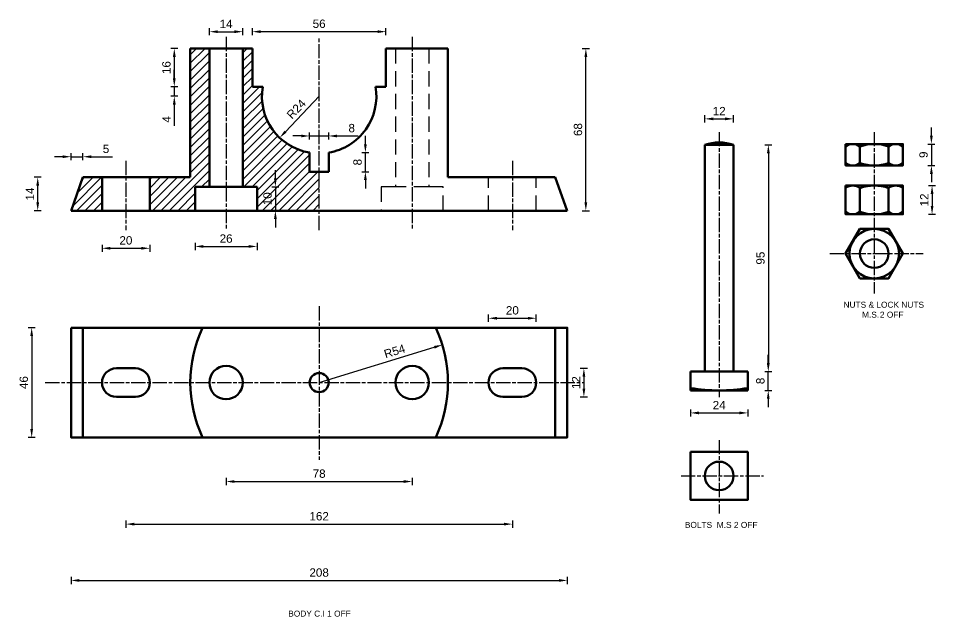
# Model space of a CAD drawing. Header units: millimetres. Extents: x 249 to 675, y 234 to 678.
# Drawn here: x 249 to 633.5, y 233.9 to 484.8 of the extents above; entities that cross this region are included whole.
import ezdxf

# ---------------------------------------------------------------- set-up
doc = ezdxf.new("R2010")
doc.units = ezdxf.units.MM
doc.linetypes.add('AM_ISO08W050x2', pattern=[9, 6, -0.75, 1.5, -0.75])
doc.linetypes.add('HIDDEN', pattern=[9.525, 6.35, -3.175])
doc.layers.add('BODY LINE', color=7, linetype='Continuous', lineweight=50)
for name, color, linetype in [('CENTER LINE', 40, 'AM_ISO08W050x2'), ('DIMENSION', 120, 'Continuous'), ('HATCH', 10, 'Continuous'), ('SECTION LINE', 210, 'HIDDEN')]:
    doc.layers.add(name, color=color, linetype=linetype)
doc.styles.get("Standard").update_dxf_attribs({"font": 'arial.ttf'})
doc.dimstyles.new('AM_ISO', dxfattribs={"dimtxt": 3.5, "dimasz": 3.5, "dimexe": 1.5, "dimexo": 1.5, "dimgap": 1.5, "dimtad": 1, "dimdsep": 46, "dimtxsty": 'Standard', "dimcen": 0, "dimclrd": 256, "dimclre": 256, "dimclrt": 3, "dimadec": 0, "dimazin": 2, "dimtp": 0.1, "dimtm": 0.1, "dimtfac": 0.71, "dimtmove": 0, "dimatfit": 3, "dimfxl": 1.5, "dimfxlon": 1, "dimlwd": -1, "dimlwe": -1, "dimarcsym": 1})
doc.dimstyles.new('AM_ISO$4', dxfattribs={"dimtxt": 3.5, "dimasz": 3.5, "dimexe": 1.5, "dimexo": 1.5, "dimgap": 1.5, "dimtad": 1, "dimtoh": 1, "dimdsep": 46, "dimtxsty": 'Standard', "dimcen": 0, "dimclrd": 256, "dimclre": 256, "dimclrt": 3, "dimadec": 0, "dimazin": 2, "dimtp": 0.1, "dimtm": 0.1, "dimtfac": 0.71, "dimtofl": 0, "dimtmove": 0, "dimatfit": 0, "dimfxl": 1.5, "dimfxlon": 1, "dimlwd": -1, "dimlwe": -1, "dimarcsym": 1})

# ---------------------------------------------------------------- blocks, each defined once
blk = doc.blocks.new('*D3')
at = {"layer": 'Defpoints', "color": 0, "transparency": 16777216}
for p in [(548.73, 442.66), (536.73, 431.76), (548.73, 431.76)]:
    blk.add_point(p, dxfattribs=at)
at = {"layer": 'DIMENSION', "linetype": 'ByBlock', "transparency": 16777216}
for p, q in [((536.73, 441.16), (536.73, 444.16)), ((540.23, 442.66), (545.23, 442.66)), ((548.73, 441.16), (548.73, 444.16))]:
    blk.add_line(p, q, dxfattribs=at)
at = {"layer": 'DIMENSION', "transparency": 16777216}
for points in [[(540.23, 443.24), (540.23, 442.07), (536.73, 442.66)], [(545.23, 443.24), (545.23, 442.07), (548.73, 442.66)]]:
    blk.add_solid(points, dxfattribs=at)
at = {"layer": 'DIMENSION', "color": 3, "transparency": 16777216, "insert": (542.73, 445.91), "char_height": 3.5, "attachment_point": 5}
blk.add_mtext('12', dxfattribs=at)
blk = doc.blocks.new('*D4')
at = {"layer": 'Defpoints', "color": 0, "transparency": 16777216}
for p in [(548.73, 431.76), (548.73, 336.76), (563.35, 336.76)]:
    blk.add_point(p, dxfattribs=at)
at = {"layer": 'DIMENSION', "linetype": 'ByBlock', "transparency": 16777216}
for p, q in [((561.85, 431.76), (564.85, 431.76)), ((563.35, 428.26), (563.35, 340.26)), ((561.85, 336.76), (564.85, 336.76))]:
    blk.add_line(p, q, dxfattribs=at)
at = {"layer": 'DIMENSION', "transparency": 16777216}
for points in [[(562.77, 428.26), (563.93, 428.26), (563.35, 431.76)], [(562.77, 340.26), (563.93, 340.26), (563.35, 336.76)]]:
    blk.add_solid(points, dxfattribs=at)
at = {"layer": 'DIMENSION', "color": 3, "transparency": 16777216, "insert": (560.06, 384.26), "char_height": 3.5, "attachment_point": 5, "rotation": 90}
blk.add_mtext('95', dxfattribs=at)
blk = doc.blocks.new('*D5')
at = {"layer": 'Defpoints', "color": 0, "transparency": 16777216}
for p in [(554.73, 336.76), (563.31, 336.76), (554.73, 328.76)]:
    blk.add_point(p, dxfattribs=at)
at = {"layer": 'DIMENSION', "linetype": 'ByBlock', "transparency": 16777216}
for p, q in [((563.31, 340.26), (563.31, 343.76)), ((561.81, 336.76), (564.81, 336.76)), ((563.31, 328.76), (563.31, 336.76)), ((561.81, 328.76), (564.81, 328.76)), ((563.31, 325.26), (563.31, 321.76))]:
    blk.add_line(p, q, dxfattribs=at)
at = {"layer": 'DIMENSION', "transparency": 16777216}
for points in [[(562.72, 340.26), (563.89, 340.26), (563.31, 336.76)], [(562.72, 325.26), (563.89, 325.26), (563.31, 328.76)]]:
    blk.add_solid(points, dxfattribs=at)
at = {"layer": 'DIMENSION', "color": 3, "transparency": 16777216, "insert": (560.02, 332.76), "char_height": 3.5, "attachment_point": 5, "rotation": 90}
blk.add_mtext('8', dxfattribs=at)
blk = doc.blocks.new('*D6')
at = {"layer": 'Defpoints', "color": 0, "transparency": 16777216}
for p in [(530.73, 328.76), (554.73, 328.76), (554.73, 319.35)]:
    blk.add_point(p, dxfattribs=at)
at = {"layer": 'DIMENSION', "linetype": 'ByBlock', "transparency": 16777216}
for p, q in [((530.73, 320.85), (530.73, 317.85)), ((534.23, 319.35), (551.23, 319.35)), ((554.73, 320.85), (554.73, 317.85))]:
    blk.add_line(p, q, dxfattribs=at)
at = {"layer": 'DIMENSION', "transparency": 16777216}
for points in [[(534.23, 319.93), (534.23, 318.76), (530.73, 319.35)], [(551.23, 319.93), (551.23, 318.76), (554.73, 319.35)]]:
    blk.add_solid(points, dxfattribs=at)
at = {"layer": 'DIMENSION', "color": 3, "transparency": 16777216, "insert": (542.73, 322.6), "char_height": 3.5, "attachment_point": 5}
blk.add_mtext('24', dxfattribs=at)
blk = doc.blocks.new('*D7')
at = {"layer": 'Defpoints', "color": 0, "transparency": 16777216}
for p in [(619.75, 432.1), (619.75, 423.1), (631.7, 423.1)]:
    blk.add_point(p, dxfattribs=at)
at = {"layer": 'DIMENSION', "linetype": 'ByBlock', "transparency": 16777216}
for p, q in [((631.7, 435.6), (631.7, 439.1)), ((630.2, 432.1), (633.2, 432.1)), ((631.7, 432.1), (631.7, 423.1)), ((630.2, 423.1), (633.2, 423.1)), ((631.7, 419.6), (631.7, 416.1))]:
    blk.add_line(p, q, dxfattribs=at)
at = {"layer": 'DIMENSION', "transparency": 16777216}
for points in [[(631.12, 435.6), (632.28, 435.6), (631.7, 432.1)], [(631.12, 419.6), (632.28, 419.6), (631.7, 423.1)]]:
    blk.add_solid(points, dxfattribs=at)
at = {"layer": 'DIMENSION', "color": 3, "transparency": 16777216, "insert": (628.41, 427.6), "char_height": 3.5, "attachment_point": 5, "rotation": 90}
blk.add_mtext('9', dxfattribs=at)
blk = doc.blocks.new('*D8')
at = {"layer": 'Defpoints', "color": 0, "transparency": 16777216}
for p in [(619.75, 414.65), (619.75, 402.65), (631.98, 402.65)]:
    blk.add_point(p, dxfattribs=at)
at = {"layer": 'DIMENSION', "linetype": 'ByBlock', "transparency": 16777216}
for p, q in [((630.48, 414.65), (633.48, 414.65)), ((631.98, 411.15), (631.98, 406.15)), ((630.48, 402.65), (633.48, 402.65))]:
    blk.add_line(p, q, dxfattribs=at)
at = {"layer": 'DIMENSION', "transparency": 16777216}
for points in [[(631.4, 411.15), (632.57, 411.15), (631.98, 414.65)], [(631.4, 406.15), (632.57, 406.15), (631.98, 402.65)]]:
    blk.add_solid(points, dxfattribs=at)
at = {"layer": 'DIMENSION', "color": 3, "transparency": 16777216, "insert": (628.73, 408.65), "char_height": 3.5, "attachment_point": 5, "rotation": 90}
blk.add_mtext('12', dxfattribs=at)
blk = doc.blocks.new('*D9')
at = {"layer": 'Defpoints', "color": 0, "transparency": 16777216}
for p in [(294.04, 332.06), (456.04, 332.06), (456.04, 272.72)]:
    blk.add_point(p, dxfattribs=at)
at = {"layer": 'DIMENSION', "linetype": 'ByBlock', "transparency": 16777216}
for p, q in [((294.04, 274.22), (294.04, 271.22)), ((456.04, 274.22), (456.04, 271.22)), ((297.54, 272.72), (452.54, 272.72))]:
    blk.add_line(p, q, dxfattribs=at)
at = {"layer": 'DIMENSION', "transparency": 16777216}
for points in [[(297.54, 273.3), (297.54, 272.13), (294.04, 272.72)], [(452.54, 273.3), (452.54, 272.13), (456.04, 272.72)]]:
    blk.add_solid(points, dxfattribs=at)
at = {"layer": 'DIMENSION', "color": 3, "transparency": 16777216, "insert": (375.04, 276), "char_height": 3.5, "attachment_point": 5}
blk.add_mtext('162', dxfattribs=at)
blk = doc.blocks.new('*D10')
at = {"layer": 'Defpoints', "color": 0, "transparency": 16777216}
for p in [(271.04, 309.06), (479.04, 309.06), (479.04, 249.1)]:
    blk.add_point(p, dxfattribs=at)
at = {"layer": 'DIMENSION', "linetype": 'ByBlock', "transparency": 16777216}
for p, q in [((271.04, 250.6), (271.04, 247.6)), ((479.04, 250.6), (479.04, 247.6)), ((274.54, 249.1), (475.54, 249.1))]:
    blk.add_line(p, q, dxfattribs=at)
at = {"layer": 'DIMENSION', "transparency": 16777216}
for points in [[(274.54, 249.68), (274.54, 248.52), (271.04, 249.1)], [(475.54, 249.68), (475.54, 248.52), (479.04, 249.1)]]:
    blk.add_solid(points, dxfattribs=at)
at = {"layer": 'DIMENSION', "color": 3, "transparency": 16777216, "insert": (375.04, 252.39), "char_height": 3.5, "attachment_point": 5}
blk.add_mtext('208', dxfattribs=at)
blk = doc.blocks.new('*D11')
at = {"layer": 'Defpoints', "color": 0, "transparency": 16777216}
for p in [(336.04, 332.06), (414.04, 332.06), (414.04, 290.58)]:
    blk.add_point(p, dxfattribs=at)
at = {"layer": 'DIMENSION', "linetype": 'ByBlock', "transparency": 16777216}
for p, q in [((336.04, 292.08), (336.04, 289.08)), ((339.54, 290.58), (410.54, 290.58)), ((414.04, 292.08), (414.04, 289.08))]:
    blk.add_line(p, q, dxfattribs=at)
at = {"layer": 'DIMENSION', "transparency": 16777216}
for points in [[(339.54, 291.16), (339.54, 289.99), (336.04, 290.58)], [(410.54, 291.16), (410.54, 289.99), (414.04, 290.58)]]:
    blk.add_solid(points, dxfattribs=at)
at = {"layer": 'DIMENSION', "color": 3, "transparency": 16777216, "insert": (375.04, 293.86), "char_height": 3.5, "attachment_point": 5}
blk.add_mtext('78', dxfattribs=at)
blk = doc.blocks.new('*D12')
at = {"layer": 'Defpoints', "color": 0, "transparency": 16777216}
for p in [(456.04, 338.06), (456.04, 326.06), (486.03, 326.06)]:
    blk.add_point(p, dxfattribs=at)
at = {"layer": 'DIMENSION', "linetype": 'ByBlock', "transparency": 16777216}
for p, q in [((484.53, 338.06), (487.53, 338.06)), ((486.03, 334.56), (486.03, 329.56)), ((484.53, 326.06), (487.53, 326.06))]:
    blk.add_line(p, q, dxfattribs=at)
at = {"layer": 'DIMENSION', "transparency": 16777216}
for points in [[(485.44, 334.56), (486.61, 334.56), (486.03, 338.06)], [(485.44, 329.56), (486.61, 329.56), (486.03, 326.06)]]:
    blk.add_solid(points, dxfattribs=at)
at = {"layer": 'DIMENSION', "color": 3, "transparency": 16777216, "insert": (482.77, 332.06), "char_height": 3.5, "attachment_point": 5, "rotation": 90}
blk.add_mtext('12', dxfattribs=at)
blk = doc.blocks.new('*D13')
at = {"layer": 'Defpoints', "color": 0, "transparency": 16777216}
for p in [(466.04, 359.05), (446.04, 332.06), (466.04, 332.06)]:
    blk.add_point(p, dxfattribs=at)
at = {"layer": 'DIMENSION', "linetype": 'ByBlock', "transparency": 16777216}
for p, q in [((446.04, 357.55), (446.04, 360.55)), ((449.54, 359.05), (462.54, 359.05)), ((466.04, 357.55), (466.04, 360.55))]:
    blk.add_line(p, q, dxfattribs=at)
at = {"layer": 'DIMENSION', "transparency": 16777216}
for points in [[(449.54, 359.63), (449.54, 358.47), (446.04, 359.05)], [(462.54, 359.63), (462.54, 358.47), (466.04, 359.05)]]:
    blk.add_solid(points, dxfattribs=at)
at = {"layer": 'DIMENSION', "color": 3, "transparency": 16777216, "insert": (456.04, 362.34), "char_height": 3.5, "attachment_point": 5}
blk.add_mtext('20', dxfattribs=at)
blk = doc.blocks.new('*D14')
at = {"layer": 'Defpoints', "color": 0, "transparency": 16777216}
for p in [(426.67, 347.9), (375.04, 332.06)]:
    blk.add_point(p, dxfattribs=at)
at = {"layer": 'DIMENSION', "linetype": 'ByBlock', "transparency": 16777216}
blk.add_line((375.04, 332.06), (423.32, 346.88), dxfattribs=at)
at = {"layer": 'DIMENSION', "transparency": 16777216}
blk.add_solid([(423.15, 347.44), (423.49, 346.32), (426.67, 347.9)], dxfattribs=at)
at = {"layer": 'DIMENSION', "color": 3, "transparency": 16777216, "insert": (406.67, 345.2), "char_height": 3.5, "attachment_point": 5, "rotation": 17.057}
blk.add_mtext('R54', dxfattribs=at)
blk = doc.blocks.new('*D15')
at = {"layer": 'Defpoints', "color": 0, "transparency": 16777216}
for p in [(271.04, 355.06), (254.54, 309.06), (271.04, 309.06)]:
    blk.add_point(p, dxfattribs=at)
at = {"layer": 'DIMENSION', "linetype": 'ByBlock', "transparency": 16777216}
for p, q in [((256.04, 355.06), (253.04, 355.06)), ((254.54, 351.56), (254.54, 312.56)), ((256.04, 309.06), (253.04, 309.06))]:
    blk.add_line(p, q, dxfattribs=at)
at = {"layer": 'DIMENSION', "transparency": 16777216}
for points in [[(253.95, 351.56), (255.12, 351.56), (254.54, 355.06)], [(253.95, 312.56), (255.12, 312.56), (254.54, 309.06)]]:
    blk.add_solid(points, dxfattribs=at)
at = {"layer": 'DIMENSION', "color": 3, "transparency": 16777216, "insert": (251.25, 332.06), "char_height": 3.5, "attachment_point": 5, "rotation": 90}
blk.add_mtext('46', dxfattribs=at)
blk = doc.blocks.new('*D16')
at = {"layer": 'Defpoints', "color": 0, "transparency": 16777216}
for p in [(257.07, 418.15), (276.04, 418.15), (271.04, 404.15)]:
    blk.add_point(p, dxfattribs=at)
at = {"layer": 'DIMENSION', "linetype": 'ByBlock', "transparency": 16777216}
for p, q in [((258.57, 418.15), (255.57, 418.15)), ((257.07, 407.65), (257.07, 414.65)), ((258.57, 404.15), (255.57, 404.15))]:
    blk.add_line(p, q, dxfattribs=at)
at = {"layer": 'DIMENSION', "transparency": 16777216}
for points in [[(256.48, 414.65), (257.65, 414.65), (257.07, 418.15)], [(256.48, 407.65), (257.65, 407.65), (257.07, 404.15)]]:
    blk.add_solid(points, dxfattribs=at)
at = {"layer": 'DIMENSION', "color": 3, "transparency": 16777216, "insert": (253.81, 411.15), "char_height": 3.5, "attachment_point": 5, "rotation": 90}
blk.add_mtext('14', dxfattribs=at)
blk = doc.blocks.new('*D17')
at = {"layer": 'Defpoints', "color": 0, "transparency": 16777216}
for p in [(276.04, 426.77), (276.04, 418.15), (271.04, 404.15)]:
    blk.add_point(p, dxfattribs=at)
at = {"layer": 'DIMENSION', "linetype": 'ByBlock', "transparency": 16777216}
for p, q in [((271.04, 425.27), (271.04, 428.27)), ((276.04, 425.27), (276.04, 428.27)), ((267.54, 426.77), (264.04, 426.77)), ((271.04, 426.77), (276.04, 426.77)), ((279.54, 426.77), (288.36, 426.77))]:
    blk.add_line(p, q, dxfattribs=at)
at = {"layer": 'DIMENSION', "transparency": 16777216}
for points in [[(267.54, 427.35), (267.54, 426.19), (271.04, 426.77)], [(279.54, 427.35), (279.54, 426.19), (276.04, 426.77)]]:
    blk.add_solid(points, dxfattribs=at)
at = {"layer": 'DIMENSION', "color": 3, "transparency": 16777216, "insert": (285.7, 430.05), "char_height": 3.5, "attachment_point": 5}
blk.add_mtext('5', dxfattribs=at)
blk = doc.blocks.new('*D18')
at = {"layer": 'Defpoints', "color": 0, "transparency": 16777216}
for p in [(284.04, 404.15), (304.04, 404.15), (304.04, 388.38)]:
    blk.add_point(p, dxfattribs=at)
at = {"layer": 'DIMENSION', "linetype": 'ByBlock', "transparency": 16777216}
for p, q in [((284.04, 389.88), (284.04, 386.88)), ((287.54, 388.38), (300.54, 388.38)), ((304.04, 389.88), (304.04, 386.88))]:
    blk.add_line(p, q, dxfattribs=at)
at = {"layer": 'DIMENSION', "transparency": 16777216}
for points in [[(287.54, 388.97), (287.54, 387.8), (284.04, 388.38)], [(300.54, 388.97), (300.54, 387.8), (304.04, 388.38)]]:
    blk.add_solid(points, dxfattribs=at)
at = {"layer": 'DIMENSION', "color": 3, "transparency": 16777216, "insert": (294.04, 391.67), "char_height": 3.5, "attachment_point": 5}
blk.add_mtext('20', dxfattribs=at)
blk = doc.blocks.new('*D19')
at = {"layer": 'Defpoints', "color": 0, "transparency": 16777216}
for p in [(323.04, 404.15), (349.04, 404.15), (349.04, 389.15)]:
    blk.add_point(p, dxfattribs=at)
at = {"layer": 'DIMENSION', "linetype": 'ByBlock', "transparency": 16777216}
for p, q in [((323.04, 390.65), (323.04, 387.65)), ((326.54, 389.15), (345.54, 389.15)), ((349.04, 390.65), (349.04, 387.65))]:
    blk.add_line(p, q, dxfattribs=at)
at = {"layer": 'DIMENSION', "transparency": 16777216}
for points in [[(326.54, 389.74), (326.54, 388.57), (323.04, 389.15)], [(345.54, 389.74), (345.54, 388.57), (349.04, 389.15)]]:
    blk.add_solid(points, dxfattribs=at)
at = {"layer": 'DIMENSION', "color": 3, "transparency": 16777216, "insert": (336.04, 392.44), "char_height": 3.5, "attachment_point": 5}
blk.add_mtext('26', dxfattribs=at)
blk = doc.blocks.new('*D20')
at = {"layer": 'Defpoints', "color": 0, "transparency": 16777216}
for p in [(349.04, 414.15), (349.04, 404.15), (356.7, 404.15)]:
    blk.add_point(p, dxfattribs=at)
at = {"layer": 'DIMENSION', "linetype": 'ByBlock', "transparency": 16777216}
for p, q in [((356.7, 417.65), (356.7, 421.15)), ((355.2, 414.15), (358.2, 414.15)), ((356.7, 414.15), (356.7, 404.15)), ((355.2, 404.15), (358.2, 404.15)), ((356.7, 400.65), (356.7, 397.15))]:
    blk.add_line(p, q, dxfattribs=at)
at = {"layer": 'DIMENSION', "transparency": 16777216}
for points in [[(356.12, 417.65), (357.28, 417.65), (356.7, 414.15)], [(356.12, 400.65), (357.28, 400.65), (356.7, 404.15)]]:
    blk.add_solid(points, dxfattribs=at)
at = {"layer": 'DIMENSION', "color": 3, "transparency": 16777216, "insert": (353.41, 409.15), "char_height": 3.5, "attachment_point": 5, "rotation": 90}
blk.add_mtext('10', dxfattribs=at)
blk = doc.blocks.new('*D21')
at = {"layer": 'Defpoints', "color": 0, "transparency": 16777216}
for p in [(343.04, 479.2), (329.04, 472.15), (343.04, 472.15)]:
    blk.add_point(p, dxfattribs=at)
at = {"layer": 'DIMENSION', "linetype": 'ByBlock', "transparency": 16777216}
for p, q in [((329.04, 477.7), (329.04, 480.7)), ((343.04, 477.7), (343.04, 480.7)), ((332.54, 479.2), (339.54, 479.2))]:
    blk.add_line(p, q, dxfattribs=at)
at = {"layer": 'DIMENSION', "transparency": 16777216}
for points in [[(332.54, 479.78), (332.54, 478.62), (329.04, 479.2)], [(339.54, 479.78), (339.54, 478.62), (343.04, 479.2)]]:
    blk.add_solid(points, dxfattribs=at)
at = {"layer": 'DIMENSION', "color": 3, "transparency": 16777216, "insert": (336.04, 482.46), "char_height": 3.5, "attachment_point": 5}
blk.add_mtext('14', dxfattribs=at)
blk = doc.blocks.new('*D22')
at = {"layer": 'Defpoints', "color": 0, "transparency": 16777216}
for p in [(347.04, 472.15), (314.32, 456.15), (347.04, 456.15)]:
    blk.add_point(p, dxfattribs=at)
at = {"layer": 'DIMENSION', "linetype": 'ByBlock', "transparency": 16777216}
for p, q in [((315.82, 472.15), (312.82, 472.15)), ((314.32, 468.65), (314.32, 459.65)), ((315.82, 456.15), (312.82, 456.15))]:
    blk.add_line(p, q, dxfattribs=at)
at = {"layer": 'DIMENSION', "transparency": 16777216}
for points in [[(313.74, 468.65), (314.91, 468.65), (314.32, 472.15)], [(313.74, 459.65), (314.91, 459.65), (314.32, 456.15)]]:
    blk.add_solid(points, dxfattribs=at)
at = {"layer": 'DIMENSION', "color": 3, "transparency": 16777216, "insert": (311.04, 464.15), "char_height": 3.5, "attachment_point": 5, "rotation": 90}
blk.add_mtext('16', dxfattribs=at)
blk = doc.blocks.new('*D23')
at = {"layer": 'Defpoints', "color": 0, "transparency": 16777216}
for p in [(351.38, 456.15), (314.32, 452.15), (351.38, 452.15)]:
    blk.add_point(p, dxfattribs=at)
at = {"layer": 'DIMENSION', "linetype": 'ByBlock', "transparency": 16777216}
for p, q in [((314.32, 459.65), (314.32, 463.15)), ((315.82, 456.15), (312.82, 456.15)), ((314.32, 456.15), (314.32, 452.15)), ((315.82, 452.15), (312.82, 452.15)), ((314.32, 448.65), (314.32, 439.73))]:
    blk.add_line(p, q, dxfattribs=at)
at = {"layer": 'DIMENSION', "transparency": 16777216}
for points in [[(313.74, 459.65), (314.91, 459.65), (314.32, 456.15)], [(313.74, 448.65), (314.91, 448.65), (314.32, 452.15)]]:
    blk.add_solid(points, dxfattribs=at)
at = {"layer": 'DIMENSION', "color": 3, "transparency": 16777216, "insert": (311.07, 442.44), "char_height": 3.5, "attachment_point": 5, "rotation": 90}
blk.add_mtext('4', dxfattribs=at)
blk = doc.blocks.new('*D24')
at = {"layer": 'Defpoints', "color": 0, "transparency": 16777216}
for p in [(379.04, 435.48), (371.04, 428.49), (379.04, 428.49)]:
    blk.add_point(p, dxfattribs=at)
at = {"layer": 'DIMENSION', "linetype": 'ByBlock', "transparency": 16777216}
for p, q in [((367.54, 435.48), (364.04, 435.48)), ((371.04, 433.98), (371.04, 436.98)), ((371.04, 435.48), (379.04, 435.48)), ((379.04, 433.98), (379.04, 436.98)), ((382.54, 435.48), (391.35, 435.48))]:
    blk.add_line(p, q, dxfattribs=at)
at = {"layer": 'DIMENSION', "transparency": 16777216}
for points in [[(367.54, 436.06), (367.54, 434.89), (371.04, 435.48)], [(382.54, 436.06), (382.54, 434.89), (379.04, 435.48)]]:
    blk.add_solid(points, dxfattribs=at)
at = {"layer": 'DIMENSION', "color": 3, "transparency": 16777216, "insert": (388.69, 438.76), "char_height": 3.5, "attachment_point": 5}
blk.add_mtext('8', dxfattribs=at)
blk = doc.blocks.new('*D25')
at = {"layer": 'Defpoints', "color": 0, "transparency": 16777216}
for p in [(379.04, 428.49), (394.42, 428.49), (379.04, 420.49)]:
    blk.add_point(p, dxfattribs=at)
at = {"layer": 'DIMENSION', "linetype": 'ByBlock', "transparency": 16777216}
for p, q in [((394.42, 431.99), (394.42, 435.49)), ((392.92, 428.49), (395.92, 428.49)), ((394.42, 420.49), (394.42, 428.49)), ((392.92, 420.49), (395.92, 420.49)), ((394.42, 416.99), (394.42, 413.49))]:
    blk.add_line(p, q, dxfattribs=at)
at = {"layer": 'DIMENSION', "transparency": 16777216}
for points in [[(393.84, 431.99), (395.01, 431.99), (394.42, 428.49)], [(393.84, 416.99), (395.01, 416.99), (394.42, 420.49)]]:
    blk.add_solid(points, dxfattribs=at)
at = {"layer": 'DIMENSION', "color": 3, "transparency": 16777216, "insert": (391.14, 424.49), "char_height": 3.5, "attachment_point": 5, "rotation": 90}
blk.add_mtext('8', dxfattribs=at)
blk = doc.blocks.new('*D26')
at = {"layer": 'Defpoints', "color": 0, "transparency": 16777216}
for p in [(403.04, 479.22), (347.04, 472.15), (403.04, 472.15)]:
    blk.add_point(p, dxfattribs=at)
at = {"layer": 'DIMENSION', "linetype": 'ByBlock', "transparency": 16777216}
for p, q in [((347.04, 477.72), (347.04, 480.72)), ((403.04, 477.72), (403.04, 480.72)), ((350.54, 479.22), (399.54, 479.22))]:
    blk.add_line(p, q, dxfattribs=at)
at = {"layer": 'DIMENSION', "transparency": 16777216}
for points in [[(350.54, 479.8), (350.54, 478.64), (347.04, 479.22)], [(399.54, 479.8), (399.54, 478.64), (403.04, 479.22)]]:
    blk.add_solid(points, dxfattribs=at)
at = {"layer": 'DIMENSION', "color": 3, "transparency": 16777216, "insert": (375.04, 482.51), "char_height": 3.5, "attachment_point": 5}
blk.add_mtext('56', dxfattribs=at)
blk = doc.blocks.new('*D27')
at = {"layer": 'Defpoints', "color": 0, "transparency": 16777216}
for p in [(479.04, 472.15), (486.85, 472.15), (479.04, 404.15)]:
    blk.add_point(p, dxfattribs=at)
at = {"layer": 'DIMENSION', "linetype": 'ByBlock', "transparency": 16777216}
for p, q in [((485.35, 472.15), (488.35, 472.15)), ((486.85, 407.65), (486.85, 468.65)), ((485.35, 404.15), (488.35, 404.15))]:
    blk.add_line(p, q, dxfattribs=at)
at = {"layer": 'DIMENSION', "transparency": 16777216}
for points in [[(486.26, 468.65), (487.43, 468.65), (486.85, 472.15)], [(486.26, 407.65), (487.43, 407.65), (486.85, 404.15)]]:
    blk.add_solid(points, dxfattribs=at)
at = {"layer": 'DIMENSION', "color": 3, "transparency": 16777216, "insert": (483.56, 438.15), "char_height": 3.5, "attachment_point": 5, "rotation": 90}
blk.add_mtext('68', dxfattribs=at)
blk = doc.blocks.new('*D28')
at = {"layer": 'Defpoints', "color": 0, "transparency": 16777216}
for p in [(375.04, 452.15), (358.52, 434.74)]:
    blk.add_point(p, dxfattribs=at)
at = {"layer": 'DIMENSION', "linetype": 'ByBlock', "transparency": 16777216}
blk.add_line((375.04, 452.15), (360.93, 437.28), dxfattribs=at)
at = {"layer": 'DIMENSION', "transparency": 16777216}
blk.add_solid([(360.51, 437.68), (361.35, 436.88), (358.52, 434.74)], dxfattribs=at)
at = {"layer": 'DIMENSION', "color": 3, "transparency": 16777216, "insert": (365.45, 446.78), "char_height": 3.5, "attachment_point": 5, "rotation": 46.4985}
blk.add_mtext('R24', dxfattribs=at)

msp = doc.modelspace()

# ---------------------------------------------------------------- hatches: boundary and pattern name
at = {"layer": 'HATCH'}
h = msp.add_hatch(dxfattribs=at)
h.set_pattern_fill('_USER', color=256, scale=2.5, angle=45, style=0, pattern_type=0)
h.set_pattern_definition([(45, (0, 0), (-1.767767, 1.767767), [])])
h.paths.add_polyline_path([(284.042, 418.153), (276.042, 418.153), (271.042, 404.153), (284.042, 404.153)])
h.paths.add_polyline_path([(323.042, 414.153), (329.042, 414.153), (329.042, 472.153), (321.042, 472.153), (321.042, 418.153), (304.042, 418.153), (304.042, 404.153), (323.042, 404.153)])
h.paths.add_polyline_path([(371.042, 428.488, -0.4142136), (351.378, 456.153), (347.042, 456.153), (347.042, 472.153), (343.042, 472.153), (343.042, 414.153), (349.042, 414.153), (349.042, 404.153), (375.042, 404.153), (375.042, 420.488), (371.042, 420.488), (371.042, 422.581)])
h.paths.add_polyline_path([(357.05, 405.409), (357.05, 412.598), (349.838, 412.598), (349.838, 405.409)], flags=24)

# ---------------------------------------------------------------- linework, layer by layer
at = {"layer": 'BODY LINE'}
for p, q in [((321.042, 418.153), (321.042, 472.153)), ((321.042, 472.153), (329.042, 472.153)), ((329.042, 472.153), (343.042, 472.153)), ((329.042, 472.153), (329.042, 414.153)), ((343.042, 472.153), (347.042, 472.153)), ((343.042, 472.153), (343.042, 414.153)), ((347.042, 472.153), (347.042, 456.153)), ((407.042, 472.153), (403.042, 472.153)), ((403.042, 472.153), (403.042, 456.153)), ((421.042, 472.153), (407.042, 472.153)), ((429.042, 472.153), (421.042, 472.153)), ((429.042, 418.153), (429.042, 472.153)), ((347.042, 456.153), (351.378, 456.153)), ((403.042, 456.153), (398.706, 456.153)), ((536.734, 431.761), (536.734, 336.761)), ((548.734, 431.761), (536.734, 431.761)), ((548.734, 336.761), (548.734, 431.761)), ((601.751, 424.103), (601.751, 431.103)), ((613.751, 424.103), (613.751, 431.103)), ((371.042, 422.581), (371.042, 428.488)), ((379.042, 428.488), (379.042, 420.488)), ((371.042, 420.488), (371.042, 422.581)), ((379.042, 420.488), (371.042, 420.488)), ((271.042, 404.153), (276.042, 418.153)), ((276.042, 418.153), (321.042, 418.153)), ((284.042, 404.153), (284.042, 418.153)), ((304.042, 404.153), (304.042, 418.153)), ((474.042, 418.153), (429.042, 418.153)), ((479.042, 404.153), (474.042, 418.153)), ((323.042, 404.153), (323.042, 414.153)), ((323.042, 414.153), (329.042, 414.153)), ((329.042, 414.153), (343.042, 414.153)), ((343.042, 414.153), (349.042, 414.153)), ((349.042, 414.153), (349.042, 404.153)), ((601.751, 403.648), (601.751, 413.648)), ((613.751, 403.648), (613.751, 413.648)), ((271.042, 404.153), (479.042, 404.153)), ((276.042, 346.213), (276.042, 355.065)), ((474.042, 346.213), (474.042, 355.065)), ((271.042, 346.213), (271.042, 343.213)), ((276.042, 346.213), (276.042, 309.065)), ((474.042, 346.213), (474.042, 309.065)), ((530.734, 328.761), (530.734, 336.761)), ((530.734, 336.761), (536.734, 336.761)), ((536.734, 336.761), (548.734, 336.761)), ((548.734, 336.761), (554.734, 336.761)), ((554.734, 336.761), (554.734, 328.761)), ((554.734, 328.761), (530.734, 328.761))]:
    msp.add_line(p, q, dxfattribs=at)
for points in [[(595.751, 432.103), (619.751, 432.103), (619.751, 423.103), (595.751, 423.103)], [(595.751, 414.648), (619.751, 414.648), (619.751, 402.648), (595.751, 402.648)], [(619.751, 386.137), (613.751, 396.529), (601.751, 396.529), (595.751, 386.137), (601.751, 375.744), (613.751, 375.744)], [(271.042, 355.065), (479.042, 355.065), (479.042, 309.065), (271.042, 309.065)], [(530.734, 302.977), (554.734, 302.977), (554.734, 282.833), (530.734, 282.833)]]:
    msp.add_lwpolyline(points, close=True, dxfattribs=at)
for points in [[(290.042, 338.065), (298.042, 338.065, -0.4142136), (304.042, 332.065), (304.042, 332.065, -0.4142136), (298.042, 326.065), (290.042, 326.065, -0.4142136), (284.042, 332.065), (284.042, 332.065, -0.4142136)], [(460.042, 338.065), (452.042, 338.065, 0.4142136), (446.042, 332.065), (446.042, 332.065, 0.4142136), (452.042, 326.065), (460.042, 326.065, 0.4142136), (466.042, 332.065), (466.042, 332.065, 0.4142136)]]:
    msp.add_lwpolyline(points, format="xyb", close=True, dxfattribs=at)
for centre, radius in [((607.751, 386.137), 10.392), ((607.751, 386.137), 6), ((336.042, 332.065), 7), ((414.042, 332.065), 7), ((375.042, 332.065), 4), ((542.734, 292.905), 6)]:
    msp.add_circle(centre, radius, dxfattribs=at)
for centre, radius, start, end in [((375.042, 452.153), 24, 170.40593, 260.40593), ((375.042, 452.153), 24, 279.59407, 9.59407), ((542.734, 414.261), 18.5, 71.07536, 108.92464), ((598.751, 427.105), 4.998, 53.11007, 126.88993), ((607.751, 413.603), 18.5, 71.07536, 108.92464), ((616.751, 427.105), 4.998, 53.11005, 126.88995), ((598.751, 428.1), 4.998, 233.11007, 306.88993), ((607.751, 441.603), 18.5, 251.07536, 288.92464), ((616.751, 428.1), 4.998, 233.11005, 306.88995), ((598.751, 409.648), 5, 53.12648, 126.87352), ((607.751, 396.148), 18.5, 71.07536, 108.92464), ((616.751, 409.66), 4.99, 53.04618, 126.95382), ((598.751, 407.647), 5, 233.12648, 306.87352), ((607.751, 421.148), 18.5, 251.07536, 288.92464), ((616.751, 407.636), 4.99, 233.04618, 306.95382), ((375.042, 332.065), 54, 154.79071, 205.20929), ((375.042, 332.065), 54, 334.79071, 25.20929), ((542.734, 401.261), 72.5, 260.47272, 279.52728)]:
    msp.add_arc(centre, radius, start, end, dxfattribs=at)
at = {"layer": 'CENTER LINE'}
for p, q in [((336.042, 476.98), (336.042, 396.039)), ((375.042, 396.039), (375.042, 476.98)), ((414.042, 476.98), (414.042, 396.039)), ((542.734, 437.14), (542.734, 325.964)), ((607.751, 437.14), (607.751, 369.356)), ((294.042, 424.999), (294.042, 396.039)), ((456.042, 424.999), (456.042, 396.039)), ((589.178, 386.137), (628.202, 386.137)), ((375.042, 364.059), (375.042, 299.743)), ((260.252, 332.065), (486.026, 332.065)), ((542.734, 307.991), (542.734, 277.212)), ((526.739, 292.905), (561.278, 292.905))]:
    msp.add_line(p, q, dxfattribs=at)
at = {"layer": 'SECTION LINE'}
for p, q in [((407.042, 472.153), (407.042, 414.153)), ((421.042, 472.153), (421.042, 414.153)), ((446.042, 404.153), (446.042, 418.153)), ((466.042, 404.153), (466.042, 418.153)), ((407.042, 414.153), (401.042, 414.153)), ((401.042, 414.153), (401.042, 404.153)), ((421.042, 414.153), (407.042, 414.153)), ((427.042, 414.153), (421.042, 414.153)), ((427.042, 404.153), (427.042, 414.153))]:
    msp.add_line(p, q, dxfattribs=at)

# ---------------------------------------------------------------- texts
at = {"char_height": 2.5, "attachment_point": 1}
for s, insert in [('NUTS & LOCK NUTS\\P\\pxi-3,l6.10505,t6.10505;M.S.^I2 OFF', (594.852, 365.962)), ('BOLTS  M.S 2 OFF', (528.347, 273.65)), ('BODY C.I 1 OFF', (362.096, 236.449))]:
    msp.add_mtext_dynamic_manual_height_columns(s, width=37.50369, gutter_width=12.5, heights=[0], dxfattribs=dict(at, insert=insert))

# ---------------------------------------------------------------- dimensions: what is measured, and where the dimension line sits
at = {"layer": 'DIMENSION'}
for base, p1, p2, picture, middle in [((343.042, 479.199), (329.042, 472.153), (343.042, 472.153), '*D21', (336.042, 482.457)), ((403.042, 479.22), (347.042, 472.153), (403.042, 472.153), '*D26', (375.042, 482.507)), ((276.042, 426.771), (271.042, 404.153), (276.042, 418.153), '*D17', (285.702, 430.051)), ((304.042, 388.385), (284.042, 404.153), (304.042, 404.153), '*D18', (294.042, 391.672)), ((349.042, 389.154), (323.042, 404.153), (349.042, 404.153), '*D19', (336.042, 392.441)), ((456.042, 272.716), (294.042, 332.065), (456.042, 332.065), '*D9', (375.042, 276.003)), ((414.042, 290.575), (336.042, 332.065), (414.042, 332.065), '*D11', (375.042, 293.862)), ((554.734, 319.346), (530.734, 328.761), (554.734, 328.761), '*D6', (542.734, 322.603)), ((479.042, 249.099), (271.042, 309.065), (479.042, 309.065), '*D10', (375.042, 252.386))]:
    dim = msp.add_linear_dim(base=base, p1=p1, p2=p2, dimstyle='AM_ISO', dxfattribs=at)
    dim.commit()
    dim.dimension.update_dxf_attribs({"geometry": picture, "text_midpoint": middle})
for base, p1, p2, picture, middle in [((314.325, 456.153), (347.042, 472.153), (347.042, 456.153), '*D22', (314.325, 464.153)), ((486.026, 326.065), (456.042, 338.065), (456.042, 326.065), '*D12', (486.026, 332.065))]:
    dim = msp.add_linear_dim(base=base, p1=p1, p2=p2, angle=90, dimstyle='AM_ISO', dxfattribs=at)
    dim.commit()
    dim.dimension.update_dxf_attribs({"geometry": picture, "text_midpoint": middle, "dimtype": 160})
for base, p1, p2, picture, middle in [((486.845, 472.153), (479.042, 404.153), (479.042, 472.153), '*D27', (483.558, 438.153)), ((314.325, 452.153), (351.378, 456.153), (351.378, 452.153), '*D23', (311.075, 442.442)), ((631.699, 423.103), (619.751, 432.103), (619.751, 423.103), '*D7', (628.412, 427.603)), ((394.424, 428.488), (379.042, 420.488), (379.042, 428.488), '*D25', (391.137, 424.488)), ((563.351, 336.761), (548.734, 431.761), (548.734, 336.761), '*D4', (560.064, 384.261)), ((356.699, 404.153), (349.042, 414.153), (349.042, 404.153), '*D20', (353.412, 409.153)), ((257.066, 418.153), (271.042, 404.153), (276.042, 418.153), '*D16', (253.809, 411.153)), ((631.983, 402.648), (619.751, 414.648), (619.751, 402.648), '*D8', (628.726, 408.648)), ((254.535, 309.065), (271.042, 355.065), (271.042, 309.065), '*D15', (251.248, 332.065)), ((563.306, 336.761), (554.734, 328.761), (554.734, 336.761), '*D5', (560.019, 332.761))]:
    dim = msp.add_linear_dim(base=base, p1=p1, p2=p2, angle=90, dimstyle='AM_ISO', dxfattribs=at)
    dim.commit()
    dim.dimension.update_dxf_attribs({"geometry": picture, "text_midpoint": middle})
for center, mpoint, picture, middle in [((375.042, 452.153), (358.521, 434.744), '*D28', (367.816, 444.539)), ((375.042, 332.065), (426.667, 347.904), '*D14', (407.635, 342.065))]:
    dim = msp.add_radius_dim(center=center, mpoint=mpoint, dimstyle='AM_ISO$4', dxfattribs=at)
    dim.commit()
    dim.dimension.update_dxf_attribs({"geometry": picture, "text_midpoint": middle, "dimtype": 164})
for base, p1, p2, picture, middle in [((548.734, 442.655), (536.734, 431.761), (548.734, 431.761), '*D3', (542.734, 442.655)), ((379.042, 435.476), (371.042, 428.488), (379.042, 428.488), '*D24', (388.695, 435.476)), ((466.042, 359.049), (446.042, 332.065), (466.042, 332.065), '*D13', (456.042, 359.049))]:
    dim = msp.add_linear_dim(base=base, p1=p1, p2=p2, dimstyle='AM_ISO', dxfattribs=at)
    dim.commit()
    dim.dimension.update_dxf_attribs({"geometry": picture, "text_midpoint": middle, "dimtype": 160})

doc.saveas('drawing.dxf')
